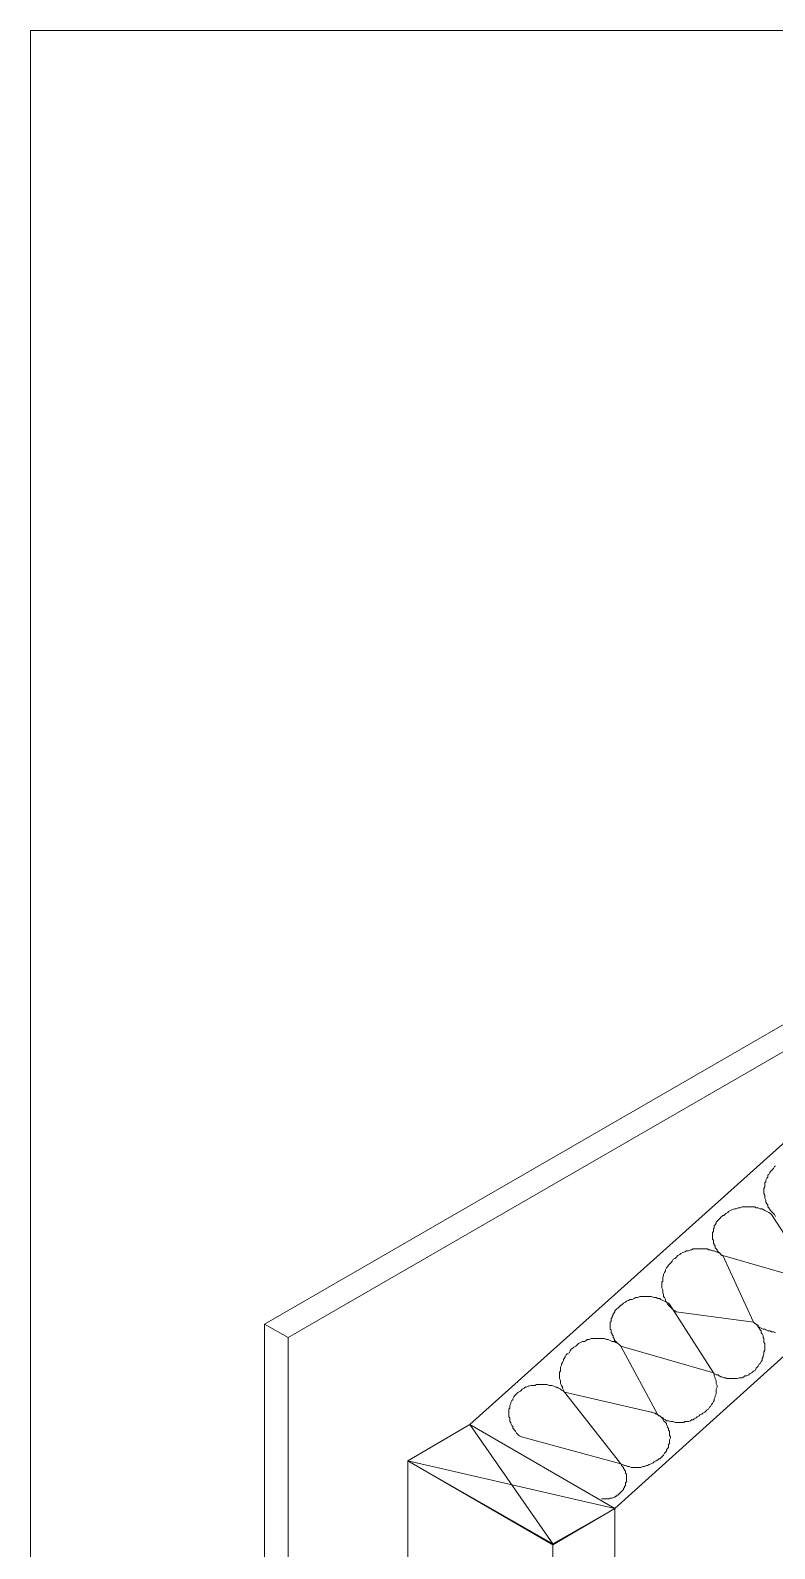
# Model space of a CAD drawing. Header units: inches. Extents: x 0 to 32.7, y -0.1 to 22.9.
# Drawn here: x 0.185 to 1.484, y 20.234 to 22.884 of the extents above; entities that cross this region are included whole.
import ezdxf

# ---------------------------------------------------------------- set-up
doc = ezdxf.new("R2010")
doc.units = ezdxf.units.IN
doc.header["$MEASUREMENT"] = 0
doc.layers.add('PDF_Geometry', color=7, linetype='Continuous', true_color=0x5d5d5d)

msp = doc.modelspace()

# ---------------------------------------------------------------- linework, layer by layer
at = {"layer": 'PDF_Geometry', "color": 7, "lineweight": 18}
msp.add_lwpolyline([(0.1854, 0.1336), (0.1854, 22.8836), (32.6721, 22.8836), (32.6721, 0.1336)], close=True, dxfattribs=at)
for points in [[(3.2204, 22.1419), (0.5938, 20.6253), (0.6354, 20.6019), (0.6354, 17.9503)], [(0.5938, 17.9736), (0.5938, 20.6253), (0.6354, 20.6019), (3.2621, 22.1186)], [(0.8438, 20.3869), (1.0971, 20.2419), (1.2054, 20.3036), (1.2054, 19.4469), (1.2054, 20.3036), (1.0971, 20.2403), (0.8438, 20.3869), (1.2054, 20.3036), (0.9521, 20.4503), (0.8438, 20.3869), (0.8438, 18.1953), (0.8438, 20.3869), (1.0971, 20.2403), (1.0971, 19.3286), (1.0971, 20.2403)], [(0.9521, 20.4503), (1.0971, 20.2419), (1.2054, 20.3036)]]:
    msp.add_lwpolyline(points, dxfattribs=at)
at = {"layer": 'PDF_Geometry', "color": 9, "lineweight": 18, "true_color": 0xbbbbbb}
for points in [[(0.9521, 20.4503), (1.9988, 21.3886)], [(1.4854, 20.9019), (1.4838, 20.9003), (1.4821, 20.8969), (1.4804, 20.8953), (1.4771, 20.8919), (1.4754, 20.8903), (1.4738, 20.8869), (1.4721, 20.8853), (1.4721, 20.8819), (1.4704, 20.8803), (1.4688, 20.8769), (1.4688, 20.8736), (1.4671, 20.8719), (1.4671, 20.8686), (1.4671, 20.8653), (1.4654, 20.8619), (1.4654, 20.8586), (1.4654, 20.8569), (1.4654, 20.8536), (1.4671, 20.8503), (1.4671, 20.8469), (1.4671, 20.8453), (1.4688, 20.8419), (1.4688, 20.8386), (1.4704, 20.8353), (1.4721, 20.8336), (1.4721, 20.8303), (1.4738, 20.8286), (1.4754, 20.8253), (1.4771, 20.8236), (1.4804, 20.8203), (1.4821, 20.8186), (1.4838, 20.8169), (1.4854, 20.8136)], [(1.5554, 20.6986), (1.4788, 20.8169), (1.4771, 20.8186), (1.4738, 20.8203), (1.4704, 20.8219), (1.4671, 20.8236), (1.4638, 20.8253), (1.4621, 20.8269), (1.4588, 20.8269), (1.4554, 20.8286), (1.4521, 20.8286), (1.4488, 20.8303), (1.4438, 20.8303), (1.4404, 20.8303), (1.4371, 20.8303), (1.4338, 20.8303), (1.4304, 20.8303), (1.4271, 20.8303), (1.4238, 20.8286), (1.4204, 20.8286), (1.4171, 20.8269), (1.4138, 20.8269), (1.4104, 20.8253), (1.4071, 20.8236), (1.4038, 20.8219), (1.4021, 20.8203), (1.3988, 20.8186), (1.3954, 20.8153), (1.3938, 20.8153), (1.3921, 20.8136), (1.3904, 20.8119), (1.3888, 20.8103), (1.3871, 20.8086), (1.3854, 20.8069), (1.3838, 20.8053), (1.3821, 20.8036), (1.3821, 20.8019), (1.3804, 20.7986), (1.3788, 20.7969), (1.3788, 20.7953), (1.3788, 20.7936), (1.3771, 20.7919), (1.3771, 20.7886), (1.3771, 20.7869), (1.3754, 20.7853), (1.3754, 20.7819), (1.3754, 20.7803), (1.3754, 20.7786), (1.3754, 20.7753), (1.3754, 20.7736), (1.3771, 20.7719), (1.3771, 20.7703), (1.3771, 20.7669), (1.3788, 20.7653), (1.3788, 20.7636), (1.3804, 20.7619), (1.3804, 20.7586), (1.3821, 20.7569), (1.3838, 20.7553), (1.3838, 20.7536), (1.3854, 20.7519), (1.3871, 20.7503), (1.3888, 20.7486), (1.3904, 20.7469), (1.3921, 20.7453), (1.3938, 20.7453), (1.5554, 20.6986)], [(1.4854, 20.6103), (1.4821, 20.6119), (1.4788, 20.6119), (1.4754, 20.6136), (1.4721, 20.6136), (1.4688, 20.6153), (1.4671, 20.6169), (1.4638, 20.6169), (1.4604, 20.6186), (1.4571, 20.6203), (1.4554, 20.6236), (1.4521, 20.6253), (1.4488, 20.6269), (1.4471, 20.6286), (1.3938, 20.7453), (1.3904, 20.7469), (1.3888, 20.7486), (1.3854, 20.7503), (1.3821, 20.7519), (1.3788, 20.7536), (1.3754, 20.7536), (1.3721, 20.7553), (1.3688, 20.7553), (1.3671, 20.7569), (1.3638, 20.7569), (1.3604, 20.7569), (1.3554, 20.7569), (1.3521, 20.7569), (1.3488, 20.7569), (1.3454, 20.7569), (1.3421, 20.7569), (1.3388, 20.7553), (1.3371, 20.7553), (1.3338, 20.7536), (1.3304, 20.7536), (1.3271, 20.7519), (1.3238, 20.7503), (1.3204, 20.7486), (1.3188, 20.7469), (1.3154, 20.7453), (1.3121, 20.7419), (1.3104, 20.7403), (1.3071, 20.7386), (1.3054, 20.7353), (1.3038, 20.7336), (1.3004, 20.7303), (1.2988, 20.7286), (1.2971, 20.7253), (1.2954, 20.7236), (1.2938, 20.7203), (1.2938, 20.7186), (1.2921, 20.7153), (1.2904, 20.7119), (1.2904, 20.7103), (1.2888, 20.7069), (1.2888, 20.7036), (1.2888, 20.7003), (1.2871, 20.6986), (1.2871, 20.6953), (1.2871, 20.6919), (1.2871, 20.6886), (1.2888, 20.6853), (1.2888, 20.6836), (1.2888, 20.6803), (1.2904, 20.6769), (1.2904, 20.6736), (1.2921, 20.6719), (1.2938, 20.6686), (1.2938, 20.6653), (1.2954, 20.6636), (1.2971, 20.6603), (1.2988, 20.6586), (1.3004, 20.6569), (1.3038, 20.6536), (1.3054, 20.6519), (1.3071, 20.6503), (1.3104, 20.6486), (1.3121, 20.6469), (1.4471, 20.6286), (1.4488, 20.6269), (1.4521, 20.6253), (1.4538, 20.6236), (1.4554, 20.6203), (1.4571, 20.6186), (1.4588, 20.6153), (1.4604, 20.6136), (1.4604, 20.6103), (1.4621, 20.6086), (1.4638, 20.6053), (1.4638, 20.6019), (1.4654, 20.6003), (1.4654, 20.5969), (1.4654, 20.5936), (1.4671, 20.5919), (1.4671, 20.5886), (1.4671, 20.5853), (1.4671, 20.5819), (1.4671, 20.5803), (1.4654, 20.5769), (1.4654, 20.5736), (1.4638, 20.5703), (1.4638, 20.5686), (1.4621, 20.5653), (1.4621, 20.5619), (1.4604, 20.5603), (1.4588, 20.5569), (1.4571, 20.5553), (1.4554, 20.5519), (1.4538, 20.5503), (1.4521, 20.5486), (1.4504, 20.5453), (1.4471, 20.5436), (1.4454, 20.5419), (1.4438, 20.5403), (1.4404, 20.5386), (1.4388, 20.5369), (1.4354, 20.5353), (1.4321, 20.5353), (1.4304, 20.5336), (1.4271, 20.5319), (1.4238, 20.5319), (1.4221, 20.5319), (1.4188, 20.5303), (1.4154, 20.5303), (1.4121, 20.5303), (1.4104, 20.5303), (1.4071, 20.5303), (1.4038, 20.5303), (1.4004, 20.5303), (1.3988, 20.5319), (1.3954, 20.5319), (1.3921, 20.5336), (1.3904, 20.5336), (1.3871, 20.5353), (1.3854, 20.5369), (1.3821, 20.5369), (1.3788, 20.5386), (1.3771, 20.5403), (1.3004, 20.6603), (1.2988, 20.6619), (1.2954, 20.6636), (1.2921, 20.6653), (1.2888, 20.6669), (1.2854, 20.6686), (1.2838, 20.6703), (1.2804, 20.6703), (1.2771, 20.6719), (1.2738, 20.6719), (1.2688, 20.6736), (1.2654, 20.6736), (1.2621, 20.6736), (1.2588, 20.6736), (1.2554, 20.6736), (1.2521, 20.6736), (1.2488, 20.6736), (1.2454, 20.6719), (1.2421, 20.6719), (1.2388, 20.6703), (1.2354, 20.6686), (1.2321, 20.6686), (1.2288, 20.6669), (1.2254, 20.6653), (1.2238, 20.6636), (1.2204, 20.6619), (1.2171, 20.6586), (1.2154, 20.6586), (1.2138, 20.6569), (1.2121, 20.6553), (1.2104, 20.6536), (1.2088, 20.6519), (1.2071, 20.6503), (1.2054, 20.6486), (1.2054, 20.6469), (1.2038, 20.6453), (1.2021, 20.6436), (1.2021, 20.6419), (1.2004, 20.6386), (1.2004, 20.6369), (1.1988, 20.6353), (1.1988, 20.6336), (1.1988, 20.6303), (1.1971, 20.6286), (1.1971, 20.6269), (1.1971, 20.6236), (1.1971, 20.6219), (1.1971, 20.6203), (1.1971, 20.6169), (1.1988, 20.6153), (1.1988, 20.6136), (1.1988, 20.6103), (1.2004, 20.6086), (1.2004, 20.6069), (1.2021, 20.6053), (1.2021, 20.6019), (1.2038, 20.6003), (1.2038, 20.5986), (1.2054, 20.5969), (1.2071, 20.5953), (1.2088, 20.5936), (1.2104, 20.5919), (1.2121, 20.5903), (1.2138, 20.5886), (1.2154, 20.5869), (1.3771, 20.5403), (1.3788, 20.5386), (1.3788, 20.5353), (1.3804, 20.5319), (1.3804, 20.5303), (1.3821, 20.5269), (1.3821, 20.5236), (1.3821, 20.5219), (1.3838, 20.5186), (1.3838, 20.5153), (1.3821, 20.5119), (1.3821, 20.5086), (1.3821, 20.5069), (1.3821, 20.5036), (1.3804, 20.5003), (1.3804, 20.4986), (1.3788, 20.4953), (1.3788, 20.4919), (1.3771, 20.4903), (1.3754, 20.4869), (1.3738, 20.4853), (1.3721, 20.4819), (1.3704, 20.4803), (1.3688, 20.4769), (1.3654, 20.4753), (1.3638, 20.4736), (1.3621, 20.4719), (1.3588, 20.4703), (1.3571, 20.4686), (1.3538, 20.4669), (1.3521, 20.4653), (1.3488, 20.4636), (1.3471, 20.4619), (1.3438, 20.4603), (1.3421, 20.4586), (1.3388, 20.4586), (1.3371, 20.4569), (1.3338, 20.4553), (1.3304, 20.4553), (1.3271, 20.4553), (1.3254, 20.4536), (1.3221, 20.4536), (1.3188, 20.4536), (1.3154, 20.4536), (1.3138, 20.4536), (1.3104, 20.4536), (1.3071, 20.4553), (1.3038, 20.4553), (1.3021, 20.4553), (1.2988, 20.4569), (1.2954, 20.4569), (1.2938, 20.4586), (1.2904, 20.4603), (1.2888, 20.4619), (1.2854, 20.4636), (1.2838, 20.4653), (1.2804, 20.4669), (1.2154, 20.5869), (1.2121, 20.5903), (1.2104, 20.5919), (1.2071, 20.5936), (1.2038, 20.5953), (1.2004, 20.5953), (1.1971, 20.5969), (1.1938, 20.5986), (1.1904, 20.5986), (1.1871, 20.6003), (1.1838, 20.6003), (1.1804, 20.6003), (1.1771, 20.6003), (1.1738, 20.6003), (1.1704, 20.6003), (1.1671, 20.6003), (1.1638, 20.6003), (1.1604, 20.5986), (1.1571, 20.5986), (1.1554, 20.5969), (1.1521, 20.5953), (1.1488, 20.5953), (1.1454, 20.5936), (1.1421, 20.5919), (1.1404, 20.5903), (1.1371, 20.5869), (1.1338, 20.5853), (1.1321, 20.5836), (1.1288, 20.5819), (1.1271, 20.5786), (1.1254, 20.5753), (1.1221, 20.5736), (1.1204, 20.5719), (1.1188, 20.5686), (1.1171, 20.5669), (1.1154, 20.5636), (1.1154, 20.5619), (1.1138, 20.5586), (1.1121, 20.5553), (1.1121, 20.5536), (1.1104, 20.5503), (1.1104, 20.5469), (1.1104, 20.5436), (1.1088, 20.5419), (1.1088, 20.5386), (1.1088, 20.5353), (1.1088, 20.5319), (1.1088, 20.5303), (1.1104, 20.5269), (1.1104, 20.5236), (1.1104, 20.5219), (1.1121, 20.5186), (1.1138, 20.5153), (1.1138, 20.5136), (1.1154, 20.5103), (1.1171, 20.5069), (1.2688, 20.4719), (1.2704, 20.4719), (1.2738, 20.4703), (1.2754, 20.4703), (1.2771, 20.4686), (1.2804, 20.4669), (1.2821, 20.4653), (1.2838, 20.4653), (1.2854, 20.4636), (1.2871, 20.4619), (1.2888, 20.4603), (1.2904, 20.4569), (1.2921, 20.4553), (1.2938, 20.4536), (1.2954, 20.4519), (1.2954, 20.4503), (1.2971, 20.4469), (1.2971, 20.4453), (1.2988, 20.4436), (1.2988, 20.4403), (1.3004, 20.4386), (1.3004, 20.4369), (1.3004, 20.4336), (1.3004, 20.4319), (1.3021, 20.4286), (1.3021, 20.4269), (1.3004, 20.4236), (1.3004, 20.4219), (1.3004, 20.4186), (1.3004, 20.4169), (1.2988, 20.4153), (1.2988, 20.4119), (1.2988, 20.4103), (1.2971, 20.4086), (1.2954, 20.4053), (1.2954, 20.4036), (1.2938, 20.4019), (1.2921, 20.4003), (1.2904, 20.3969), (1.2888, 20.3953), (1.2871, 20.3936), (1.2854, 20.3919), (1.2838, 20.3903), (1.2821, 20.3903), (1.2804, 20.3886), (1.2771, 20.3869), (1.2738, 20.3853), (1.2721, 20.3836), (1.2688, 20.3819), (1.2654, 20.3803), (1.2621, 20.3786), (1.2604, 20.3786), (1.2571, 20.3769), (1.2538, 20.3769), (1.2504, 20.3753), (1.2471, 20.3753), (1.2438, 20.3753), (1.2404, 20.3753), (1.2371, 20.3753), (1.2338, 20.3753), (1.2304, 20.3769), (1.2271, 20.3769), (1.2238, 20.3786), (1.2221, 20.3786), (1.2188, 20.3803), (1.2154, 20.3819), (1.1171, 20.5069), (1.1154, 20.5086), (1.1121, 20.5103), (1.1104, 20.5119), (1.1071, 20.5136), (1.1038, 20.5153), (1.1021, 20.5153), (1.0988, 20.5169), (1.0954, 20.5186), (1.0921, 20.5186), (1.0904, 20.5186), (1.0871, 20.5203), (1.0838, 20.5203), (1.0804, 20.5203), (1.0771, 20.5203), (1.0738, 20.5203), (1.0704, 20.5203), (1.0688, 20.5203), (1.0654, 20.5186), (1.0638, 20.5186), (1.0604, 20.5186), (1.0588, 20.5186), (1.0554, 20.5169), (1.0538, 20.5169), (1.0504, 20.5153), (1.0488, 20.5153), (1.0471, 20.5136), (1.0438, 20.5119), (1.0421, 20.5103), (1.0404, 20.5086), (1.0371, 20.5069), (1.0354, 20.5053), (1.0338, 20.5036), (1.0321, 20.5019), (1.0304, 20.5003), (1.0288, 20.4986), (1.0271, 20.4953), (1.0271, 20.4936), (1.0254, 20.4919), (1.0238, 20.4886), (1.0238, 20.4869), (1.0221, 20.4836), (1.0221, 20.4819), (1.0221, 20.4786), (1.0204, 20.4769), (1.0204, 20.4736), (1.0204, 20.4719), (1.0204, 20.4686), (1.0204, 20.4669), (1.0204, 20.4636), (1.0221, 20.4619), (1.0221, 20.4586), (1.0221, 20.4553), (1.0238, 20.4536), (1.0238, 20.4519), (1.0254, 20.4486), (1.0271, 20.4469), (1.0271, 20.4436), (1.0288, 20.4419), (1.0304, 20.4403), (1.0321, 20.4386), (1.0338, 20.4353), (1.0354, 20.4336), (1.0371, 20.4319), (1.0388, 20.4303), (1.0421, 20.4286), (1.2154, 20.3819), (1.2171, 20.3803), (1.2171, 20.3786), (1.2188, 20.3769), (1.2204, 20.3753), (1.2204, 20.3736), (1.2221, 20.3719), (1.2221, 20.3703), (1.2238, 20.3686), (1.2238, 20.3669), (1.2238, 20.3653), (1.2254, 20.3636), (1.2254, 20.3603), (1.2254, 20.3586), (1.2254, 20.3569), (1.2254, 20.3553), (1.2254, 20.3536), (1.2254, 20.3519), (1.2254, 20.3503), (1.2238, 20.3486), (1.2238, 20.3453), (1.2238, 20.3436), (1.2221, 20.3419), (1.2221, 20.3403), (1.2204, 20.3386), (1.2204, 20.3369), (1.2188, 20.3353), (1.2171, 20.3336), (1.2154, 20.3319), (1.2138, 20.3303), (1.2121, 20.3286), (1.2104, 20.3269), (1.2088, 20.3269), (1.2088, 20.3253), (1.2071, 20.3253), (1.2054, 20.3236), (1.2038, 20.3236), (1.2004, 20.3219), (1.1988, 20.3219), (1.1971, 20.3219), (1.1954, 20.3203), (1.1938, 20.3203), (1.1921, 20.3203), (1.1904, 20.3203), (1.1888, 20.3203), (1.1854, 20.3203), (1.1838, 20.3203), (1.1821, 20.3203)], [(1.2054, 20.3036), (1.7021, 20.7519)]]:
    msp.add_lwpolyline(points, dxfattribs=at)

doc.saveas('drawing.dxf')
